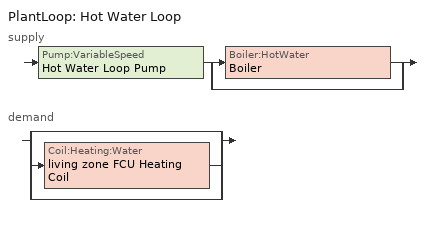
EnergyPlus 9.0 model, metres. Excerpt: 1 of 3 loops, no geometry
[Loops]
PlantLoop 'Hot Water Loop'
 supply: Pump:VariableSpeed 'Hot Water Loop Pump' > split
  | Boiler:HotWater 'Boiler'
  | bypass
 demand: split
  | bypass
  | Coil:Heating:Water 'living zone FCU Heating Coil'
  | bypass
[Coil:Heating:Water]
living zone FCU Heating Coil: Availability Schedule=residential heating season; U-Factor Times Area Value {W/K}=Autosize; Maximum Water Flow Rate {m3/s}=Autosize; Performance Input Method=UFactorTimesAreaAndDesignWaterFlowRate; Rated Capacity {W}=Autosize; Rated Inlet Water Temperature {C}=82.2222; Rated Inlet Air Temperature {C}=16.6; Rated Outlet Water Temperature {C}=71.1111; Rated Outlet Air Temperature {C}=40; Rated Ratio for Air and Water Convection=0.5
[PlantLoop]
Hot Water Loop: Fluid Type=Water; Plant Equipment Operation Scheme=Hot Water Loop Operation Schemes; Maximum Loop Temperature {C}=100; Minimum Loop Temperature {C}=10; Maximum Loop Flow Rate {m3/s}=Autosize; Minimum Loop Flow Rate {m3/s}=0; Plant Loop Volume {m3}=Autocalculate; Load Distribution Scheme=Optimal; Plant Loop Demand Calculation Scheme=SingleSetpoint
[Sizing:Plant]
Hot Water Loop: Loop Type=Heating; Design Loop Exit Temperature {C}=82.2222; Loop Design Temperature Difference {deltaC}=11.1111; Sizing Option=NonCoincident; Zone Timesteps in Averaging Window=1; Coincident Sizing Factor Mode=None
[Pump:VariableSpeed]
Hot Water Loop Pump: Design Maximum Flow Rate {m3/s}=Autosize; Design Pump Head {Pa}=179344; Design Power Consumption {W}=Autosize; Motor Efficiency=0.9; Fraction of Motor Inefficiencies to Fluid Stream=0; Coefficient 1 of the Part Load Performance Curve=0; Coefficient 2 of the Part Load Performance Curve=1; Coefficient 3 of the Part Load Performance Curve=0; Coefficient 4 of the Part Load Performance Curve=0; Design Minimum Flow Rate {m3/s}=0; Pump Control Type=Intermittent; Skin Loss Radiative Fraction=0.5; Design Power Sizing Method=PowerPerFlowPerPressure; Design Electric Power per Unit Flow Rate {W/(m3/s)}=348701.1; Design Shaft Power per Unit Flow Rate per Unit Head=1.28205; Design Minimum Flow Rate Fraction=0
[SetpointManager:Scheduled]
Hot Water Loop Setpoint Manager: Control Variable=Temperature; Schedule=Hot Water Loop Temp - 180F
[PlantEquipmentOperationSchemes]
Hot Water Loop Operation Schemes: Control Scheme Object Type 1=PlantEquipmentOperation:HeatingLoad; Control Scheme Name 1=Hot Water Loop Heating Operation Scheme; Control Scheme Schedule Name 1=Always On Discrete
[PlantEquipmentList]
Hot Water Loop Heating Equipment List: Boiler:HotWater, Boiler
[PlantEquipmentOperation:HeatingLoad]
Hot Water Loop Heating Operation Scheme: Load Range Lower Limit 1 {W}=0; Load Range Upper Limit 1 {W}=1000000000; Range Equipment List Name 1=Hot Water Loop Heating Equipment List
[Boiler:HotWater]
Boiler: Fuel Type=NaturalGas; Nominal Capacity {W}=Autosize; Nominal Thermal Efficiency=0.78; Efficiency Curve Temperature Evaluation Variable=LeavingBoiler; Design Water Flow Rate {m3/s}=Autosize; Minimum Part Load Ratio=0; Maximum Part Load Ratio=1.2; Optimum Part Load Ratio=1; Water Outlet Upper Temperature Limit {C}=95; Boiler Flow Mode=LeavingSetpointModulated; Parasitic Electric Load {W}=0; Sizing Factor=1
[Schedule:Day:Interval]
residential heating season allday1; residential heating season allday2; residential heating season allday3; residential heating season allday4; residential heating season allday5; residential heating season allday6; residential heating season allday7; residential heating season allday8; residential heating season allday9; residential heating season allday10; residential heating season allday11; residential heating season allday12: No, 24:00, 1
Schedule Day 10: No, 24:00, 0
Hot Water Loop Temp - 180F Default: No, 24:00, 82.2222
[Schedule:Week:Daily]
residential heating season Week Rule - Jan1-Jan6: Schedule Day 10, residential heating season allday1, residential heating season allday1, residential heating season allday1, residential heating season allday1, residential heating season allday1, residential heating season allday1, Schedule Day 10, Schedule Day 10, Schedule Day 10, Schedule Day 10, Schedule Day 10
residential heating season Week Rule - Jan7-Jan27: residential heating season allday1, residential heating season allday1, residential heating season allday1, residential heating season allday1, residential heating season allday1, residential heating season allday1, residential heating season allday1, Schedule Day 10, Schedule Day 10, Schedule Day 10, Schedule Day 10, Schedule Day 10
residential heating season Week Rule - Jan28-Feb3: residential heating season allday1, residential heating season allday1, residential heating season allday1, residential heating season allday1, residential heating season allday2, residential heating season allday2, residential heating season allday2, Schedule Day 10, Schedule Day 10, Schedule Day 10, Schedule Day 10, Schedule Day 10
residential heating season Week Rule - Feb4-Feb24: residential heating season allday2, residential heating season allday2, residential heating season allday2, residential heating season allday2, residential heating season allday2, residential heating season allday2, residential heating season allday2, Schedule Day 10, Schedule Day 10, Schedule Day 10, Schedule Day 10, Schedule Day 10
residential heating season Week Rule - Feb25-Mar3: residential heating season allday2, residential heating season allday2, residential heating season allday2, residential heating season allday2, residential heating season allday3, residential heating season allday3, residential heating season allday3, Schedule Day 10, Schedule Day 10, Schedule Day 10, Schedule Day 10, Schedule Day 10
residential heating season Week Rule - Mar4-Mar31: residential heating season allday3, residential heating season allday3, residential heating season allday3, residential heating season allday3, residential heating season allday3, residential heating season allday3, residential heating season allday3, Schedule Day 10, Schedule Day 10, Schedule Day 10, Schedule Day 10, Schedule Day 10
residential heating season Week Rule - Apr1-Apr28: residential heating season allday4, residential heating season allday4, residential heating season allday4, residential heating season allday4, residential heating season allday4, residential heating season allday4, residential heating season allday4, Schedule Day 10, Schedule Day 10, Schedule Day 10, Schedule Day 10, Schedule Day 10
residential heating season Week Rule - Apr29-May5: residential heating season allday4, residential heating season allday4, residential heating season allday5, residential heating season allday5, residential heating season allday5, residential heating season allday5, residential heating season allday5, Schedule Day 10, Schedule Day 10, Schedule Day 10, Schedule Day 10, Schedule Day 10
residential heating season Week Rule - May6-May26: residential heating season allday5, residential heating season allday5, residential heating season allday5, residential heating season allday5, residential heating season allday5, residential heating season allday5, residential heating season allday5, Schedule Day 10, Schedule Day 10, Schedule Day 10, Schedule Day 10, Schedule Day 10
residential heating season Week Rule - May27-Jun2: residential heating season allday5, residential heating season allday5, residential heating season allday5, residential heating season allday5, residential heating season allday5, residential heating season allday6, residential heating season allday6, Schedule Day 10, Schedule Day 10, Schedule Day 10, Schedule Day 10, Schedule Day 10
residential heating season Week Rule - Jun3-Jun30: residential heating season allday6, residential heating season allday6, residential heating season allday6, residential heating season allday6, residential heating season allday6, residential heating season allday6, residential heating season allday6, Schedule Day 10, Schedule Day 10, Schedule Day 10, Schedule Day 10, Schedule Day 10
residential heating season Week Rule - Jul1-Jul28: residential heating season allday7, residential heating season allday7, residential heating season allday7, residential heating season allday7, residential heating season allday7, residential heating season allday7, residential heating season allday7, Schedule Day 10, Schedule Day 10, Schedule Day 10, Schedule Day 10, Schedule Day 10
residential heating season Week Rule - Jul29-Aug4: residential heating season allday7, residential heating season allday7, residential heating season allday7, residential heating season allday8, residential heating season allday8, residential heating season allday8, residential heating season allday8, Schedule Day 10, Schedule Day 10, Schedule Day 10, Schedule Day 10, Schedule Day 10
residential heating season Week Rule - Aug5-Aug25: residential heating season allday8, residential heating season allday8, residential heating season allday8, residential heating season allday8, residential heating season allday8, residential heating season allday8, residential heating season allday8, Schedule Day 10, Schedule Day 10, Schedule Day 10, Schedule Day 10, Schedule Day 10
residential heating season Week Rule - Aug26-Sep1: residential heating season allday8, residential heating season allday8, residential heating season allday8, residential heating season allday8, residential heating season allday8, residential heating season allday8, residential heating season allday9, Schedule Day 10, Schedule Day 10, Schedule Day 10, Schedule Day 10, Schedule Day 10
residential heating season Week Rule - Sep2-Sep29: residential heating season allday9, residential heating season allday9, residential heating season allday9, residential heating season allday9, residential heating season allday9, residential heating season allday9, residential heating season allday9, Schedule Day 10, Schedule Day 10, Schedule Day 10, Schedule Day 10, Schedule Day 10
residential heating season Week Rule - Sep30-Oct6: residential heating season allday9, residential heating season allday10, residential heating season allday10, residential heating season allday10, residential heating season allday10, residential heating season allday10, residential heating season allday10, Schedule Day 10, Schedule Day 10, Schedule Day 10, Schedule Day 10, Schedule Day 10
residential heating season Week Rule - Oct7-Oct27: residential heating season allday10, residential heating season allday10, residential heating season allday10, residential heating season allday10, residential heating season allday10, residential heating season allday10, residential heating season allday10, Schedule Day 10, Schedule Day 10, Schedule Day 10, Schedule Day 10, Schedule Day 10
residential heating season Week Rule - Oct28-Nov3: residential heating season allday10, residential heating season allday10, residential heating season allday10, residential heating season allday10, residential heating season allday11, residential heating season allday11, residential heating season allday11, Schedule Day 10, Schedule Day 10, Schedule Day 10, Schedule Day 10, Schedule Day 10
residential heating season Week Rule - Nov4-Nov24: residential heating season allday11, residential heating season allday11, residential heating season allday11, residential heating season allday11, residential heating season allday11, residential heating season allday11, residential heating season allday11, Schedule Day 10, Schedule Day 10, Schedule Day 10, Schedule Day 10, Schedule Day 10
residential heating season Week Rule - Nov25-Dec1: residential heating season allday11, residential heating season allday11, residential heating season allday11, residential heating season allday11, residential heating season allday11, residential heating season allday11, residential heating season allday12, Schedule Day 10, Schedule Day 10, Schedule Day 10, Schedule Day 10, Schedule Day 10
residential heating season Week Rule - Dec2-Dec31: residential heating season allday12, residential heating season allday12, residential heating season allday12, residential heating season allday12, residential heating season allday12, residential heating season allday12, residential heating season allday12, Schedule Day 10, Schedule Day 10, Schedule Day 10, Schedule Day 10, Schedule Day 10
Hot Water Loop Temp - 180F Week Rule - Jan1-Dec31: Hot Water Loop Temp - 180F Default, Hot Water Loop Temp - 180F Default, Hot Water Loop Temp - 180F Default, Hot Water Loop Temp - 180F Default, Hot Water Loop Temp - 180F Default, Hot Water Loop Temp - 180F Default, Hot Water Loop Temp - 180F Default, Hot Water Loop Temp - 180F Default, Hot Water Loop Temp - 180F Default, Hot Water Loop Temp - 180F Default, Hot Water Loop Temp - 180F Default, Hot Water Loop Temp - 180F Default
[Schedule:Year]
residential heating season: residential heating season Week Rule - Jan1-Jan6, 1, 1, 1, 6, residential heating season Week Rule - Jan7-Jan27, 1, 7, 1, 27, residential heating season Week Rule - Jan28-Feb3, 1, 28, 2, 3, residential heating season Week Rule - Feb4-Feb24, 2, 4, 2, 24, residential heating season Week Rule - Feb25-Mar3, 2, 25, 3, 3, residential heating season Week Rule - Mar4-Mar31, 3, 4, 3, 31, residential heating season Week Rule - Apr1-Apr28, 4, 1, 4, 28, residential heating season Week Rule - Apr29-May5, 4, 29, 5, 5, residential heating season Week Rule - May6-May26, 5, 6, 5, 26, residential heating season Week Rule - May27-Jun2, 5, 27, 6, 2, residential heating season Week Rule - Jun3-Jun30, 6, 3, 6, 30, residential heating season Week Rule - Jul1-Jul28, 7, 1, 7, 28, residential heating season Week Rule - Jul29-Aug4, 7, 29, 8, 4, residential heating season Week Rule - Aug5-Aug25, 8, 5, 8, 25, residential heating season Week Rule - Aug26-Sep1, 8, 26, 9, 1, residential heating season Week Rule - Sep2-Sep29, 9, 2, 9, 29, residential heating season Week Rule - Sep30-Oct6, 9, 30, 10, 6, residential heating season Week Rule - Oct7-Oct27, 10, 7, 10, 27, residential heating season Week Rule - Oct28-Nov3, 10, 28, 11, 3, residential heating season Week Rule - Nov4-Nov24, 11, 4, 11, 24, residential heating season Week Rule - Nov25-Dec1, 11, 25, 12, 1, residential heating season Week Rule - Dec2-Dec31, 12, 2, 12, 31
Hot Water Loop Temp - 180F: Hot Water Loop Temp - 180F Week Rule - Jan1-Dec31, 1, 1, 12, 31
[Schedule:Constant]
Always On Discrete: Hourly Value=1
